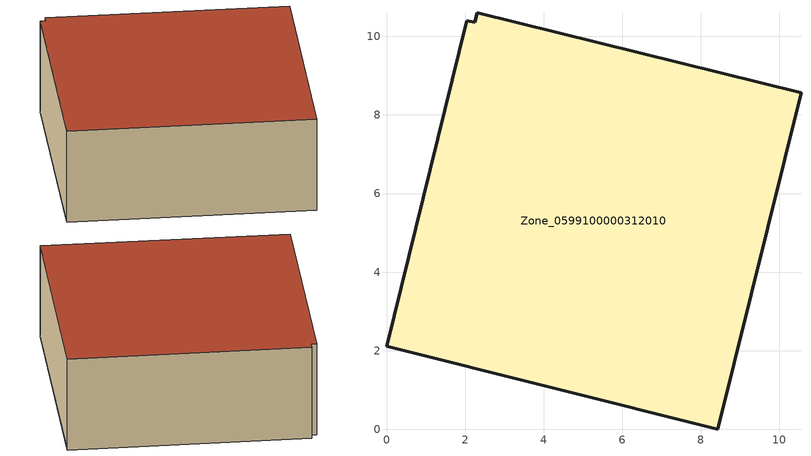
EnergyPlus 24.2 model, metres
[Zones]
Zone_0599100000312010
 floor ground (C_G): 2.25,10.36 2.31,10.6 10.55,8.56 8.43,0 0,2.11 2.05,10.4 z0
 wall outside (C_F): 8.43,0 10.55,8.56 2.31,10.6 2.25,10.36 2.05,10.4 0,2.11 8.43,0 z0:3.51
 roof outside (C_R): 2.31,10.6 2.25,10.36 2.05,10.4 0,2.11 8.43,0 10.55,8.56 z3.51
[BUILDING]
Pand.0599100000312010: North Axis=0; Terrain=City; Loads Convergence Tolerance Value=0.04; Temperature Convergence Tolerance Value=0.4; Solar Distribution=FullExterior; Maximum Number of Warmup Days=25; Minimum Number of Warmup Days=1
[Site:Location]
Rotterdam.The.Hague.AP_ZH_NLD Design_Conditions: Latitude=51.96; Longitude=4.45; Time Zone=1; Elevation=-4.5
[SITE:GROUNDTEMPERATURE:BUILDINGSURFACE]
18, 18, 18, 18, 18, 18, 18, 18, 18, 18, 18, 18
[MATERIAL] Thermal Absorptance=0.9; Solar Absorptance=0.7; Visible Absorptance=0.7
Name | Roughness | Thickness | Conductivity | Density | Specific Heat
G.TC.1946-1964 | MediumSmooth | 0.15 | 1 | 540 | 1210
F.TC.1946-1964 | Rough | 0.3 | 0.857143 | 1920 | 840
R.TC.1946-1964 | MediumRough | 0.2 | 0.235294 | 1500 | 1000
[CONSTRUCTION]
C_G: G.TC.1946-1964
C_F: F.TC.1946-1964
C_R: R.TC.1946-1964
[ZONE]
Zone_0599100000312010: Type=1; Multiplier=1; Ceiling Height=Autocalculate; Volume=Autocalculate; Floor Area=autocalculate; Part of Total Floor Area=Yes
[ZONEINFILTRATION:DESIGNFLOWRATE]
Infil_Zone_0599100000312010: Zone or ZoneList or Space or SpaceList=Zone_0599100000312010; Schedule=AlwaysOn; Design Flow Rate Calculation Method=Flow/Area; Flow Rate per Floor Area=0.003; Constant Term Coefficient=1; Temperature Term Coefficient=0; Velocity Term Coefficient=0; Velocity Squared Term Coefficient=0
[HVACTEMPLATE:ZONE:IDEALLOADSAIRSYSTEM]
Zone_0599100000312010: Maximum Heating Supply Air Temperature=50; Minimum Cooling Supply Air Temperature=13; Maximum Heating Supply Air Humidity Ratio=0.0156; Minimum Cooling Supply Air Humidity Ratio=0.0077; Heating Limit=NoLimit; Cooling Limit=NoLimit; Dehumidification Control Type=ConstantSensibleHeatRatio; Cooling Sensible Heat Ratio=0.7; Dehumidification Setpoint=60; Humidification Control Type=None; Humidification Setpoint=30; Outdoor Air Method=None; Outdoor Air Flow Rate per Person=0.00944; Outdoor Air Flow Rate per Zone Floor Area=0; Outdoor Air Flow Rate per Zone=0; Demand Controlled Ventilation Type=None; Outdoor Air Economizer Type=NoEconomizer; Heat Recovery Type=None; Sensible Heat Recovery Effectiveness=0.7; Latent Heat Recovery Effectiveness=0.65
[ZONECONTROL:THERMOSTAT]
ThermostatControl_Zone_0599100000312010: Zone or ZoneList=Zone_0599100000312010; Control Type Schedule=DualSetpointControlType; Control 1=Thermostat_Zone_0599100000312010; Temperature Difference Between Cutout And Setpoint=0
[THERMOSTATSETPOINT:DUALSETPOINT]
Thermostat_Zone_0599100000312010: Heating Setpoint Temperature Schedule=HeatingSetpoint_Zone_0599100000312010; Cooling Setpoint Temperature Schedule=CoolingSetpoint_Zone_0599100000312010
[SCHEDULE:COMPACT]
HeatingSetpoint_Zone_0599100000312010: Through: 12/31, For: AllDays, Until: 24:00, 21
CoolingSetpoint_Zone_0599100000312010: Through: 12/31, For: AllDays, Until: 24:00, 24
DualSetpointControlType: Through: 12/31, For: AllDays, Until: 24:00, 4
AlwaysOn: Through: 12/31, For: AllDays, Until: 24:00, 1
